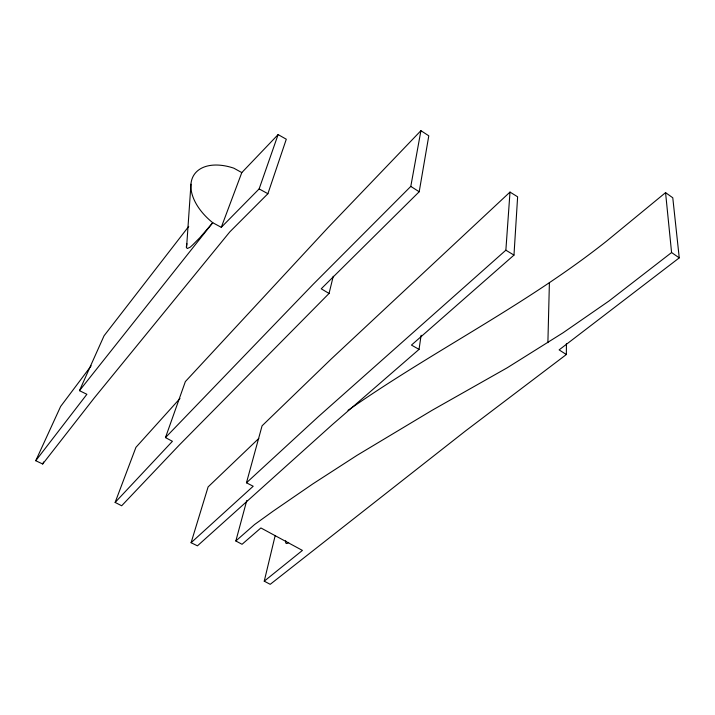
<?xml version="1.0" encoding="UTF-8"?>
<svg xmlns="http://www.w3.org/2000/svg" width="715" height="715" viewBox="0 0 715 715"><rect width="100%" height="100%" fill="white"/><g stroke="black" fill="none" stroke-linecap="round" stroke-linejoin="round"><path stroke-width="1.07" d="M275.168 535.606L264.246 581.179L270.216 584.325L465.42 431.02L566.343 354.533L566.432 343.54M547.887 342.664L549.397 282.577M419.044 349.385L411.456 345.086L513.978 255.103L517.624 196.804L510.001 192.085L331.215 359.002L262.065 425.827L246.46 482.795L253.199 486.245L191.084 542.712L197.447 545.84L332.386 424.576L419.044 349.385L421.108 335.264M246.46 482.795L318.095 416.899L505.863 250.196L510.001 192.085M91.154 365.83L60.623 406.469L35.75 460.728L42.685 463.999L94.291 397.915L229.792 231.901L267.893 193.72L286.295 139.219L278.108 134.59L241.804 172.592L233.805 168.168A49.272 29.967 33.6 0 0 192.264 178.294A49.272 29.967 33.6 0 0 212.748 222.722L200.03 237.487L192.728 244.879L190.226 247.167L187.366 248.516L186.552 247.748L190.959 184.202M186.284 247.274L186.883 243.654M329.061 293.454L321.223 288.797L419.205 191.754L428.794 135.814L420.921 130.675L328.167 227.477L185.355 381.596L165.469 437.598L172.413 441.298L115.133 502.43L121.666 505.764L179.34 444.989L329.061 293.454L333.253 276.258M165.469 437.598L313.358 284.123L410.794 186.409L420.921 130.675M264.246 581.179L302.427 550.416L260.895 527.947L242.054 544.294L235.843 540.978L246.764 500.509M191.084 542.712L208.11 486.915L258.812 438.438M35.75 460.728L86.89 394.296L79.472 390.667L212.748 222.722L221.284 227.316L259.143 188.903L278.108 134.59M221.284 227.316L241.804 172.592M115.133 502.43L135.93 447.34L179.983 398.469M79.472 390.667L104.05 335.791L188.733 226.396M42.685 463.999L43.597 461.988M235.843 540.978L254.576 524.533L273.005 511.261L312.866 483.876L357.044 455.33L432.307 410.178L507.185 367.805L563.027 332.806L608.957 301.024L671.582 252.538L665.567 192.639L606.919 240.866C525.883 305.233 432.495 351.083 347.999 410.365M665.567 192.639L672.779 197.778L679.25 257.865L559.121 349.885L566.343 354.533M259.143 188.903L267.893 193.72M505.863 250.196L513.978 255.103M410.794 186.409L419.205 191.754M671.582 252.538L679.25 257.865M288.663 542.39A7.222 2.395 -62.3 0 1 285.705 540.719"/></g></svg>
